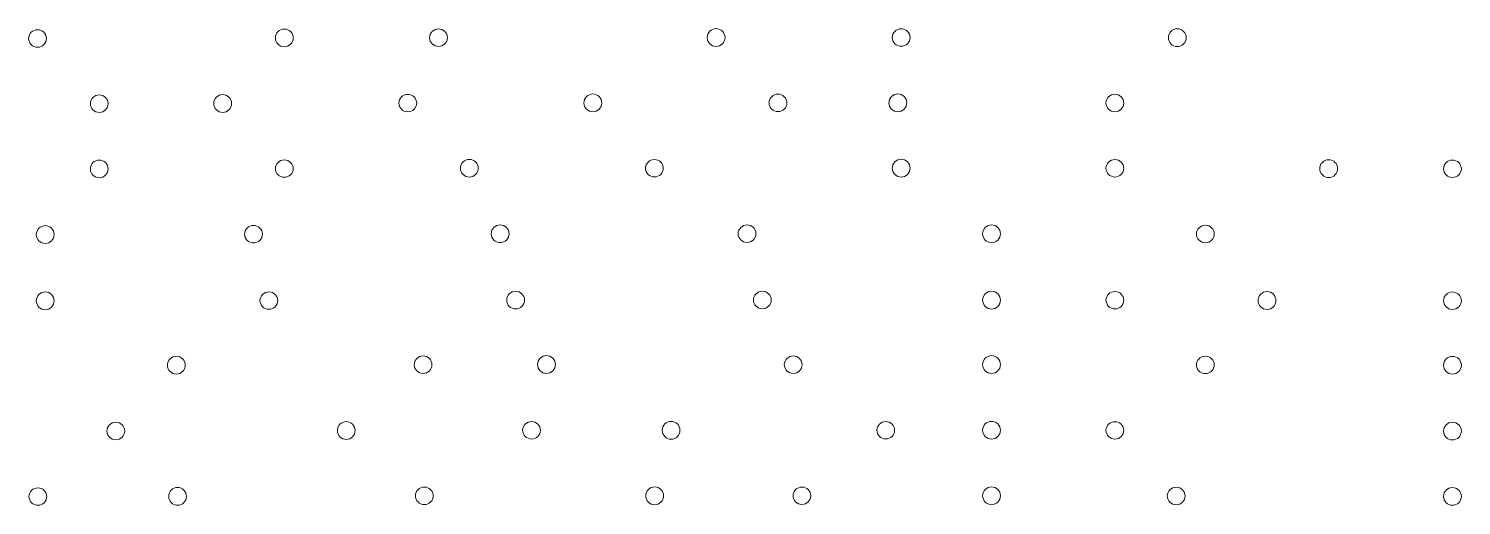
# Model space of a CAD drawing. Header units: millimetres. Extents: x -3 to 440, y -17 to 130.
import ezdxf

# ---------------------------------------------------------------- set-up
doc = ezdxf.new("R2010")
doc.units = ezdxf.units.MM
doc.header["$MEASUREMENT"] = 0
doc.layers.add('Top Screws', color=7, linetype='Continuous', lineweight=0)

msp = doc.modelspace()

# ---------------------------------------------------------------- linework, layer by layer
at = {"layer": 'Top Screws', "color": 250, "lineweight": 18, "true_color": 0x231f20}
for centre in [(76.19, 127.52), (209.55, 127.63), (351.99, 127.6), (57.15, 107.29), (171.48, 107.47), (265.68, 107.48), (19.04, 87.08), (133.34, 87.29), (266.7, 87.31), (398.75, 87.17), (2.35, 66.83), (142.86, 67.08), (294.62, 67.07), (2.35, 46.37), (147.63, 46.6), (294.62, 46.58), (379.71, 46.46), (42.85, 26.5), (157.16, 26.72), (294.62, 26.7), (436.97, 26.48), (95.32, 6.33), (195.65, 6.41), (294.62, 6.42), (436.97, 6.17), (43.23, -13.98), (190.57, -13.82), (294.62, -13.8), (436.97, -14)]:
    msp.add_circle(centre, 2.75, dxfattribs=at)
for centre in [(-0.02, 127.35), (123.82, 127.6), (266.71, 127.64), (19.04, 107.23), (114.33, 107.4), (228.67, 107.48), (332.72, 107.43), (76.19, 87.18), (190.49, 87.3), (332.72, 87.28), (436.97, 87.13), (66.67, 66.94), (219.11, 67.1), (360.66, 66.99), (71.43, 46.45), (223.83, 46.62), (332.72, 46.56), (436.97, 46.41), (119.05, 26.66), (233.37, 26.67), (360.64, 26.6), (24.14, 6.19), (152.55, 6.41), (261.94, 6.42), (332.72, 6.37), (0.09, -14.04), (119.43, -13.82), (236.06, -13.79), (351.66, -13.87)]:
    msp.add_ellipse(centre, major_axis=(2.75, 0), ratio=0.97843, dxfattribs=at)

doc.saveas('drawing.dxf')
